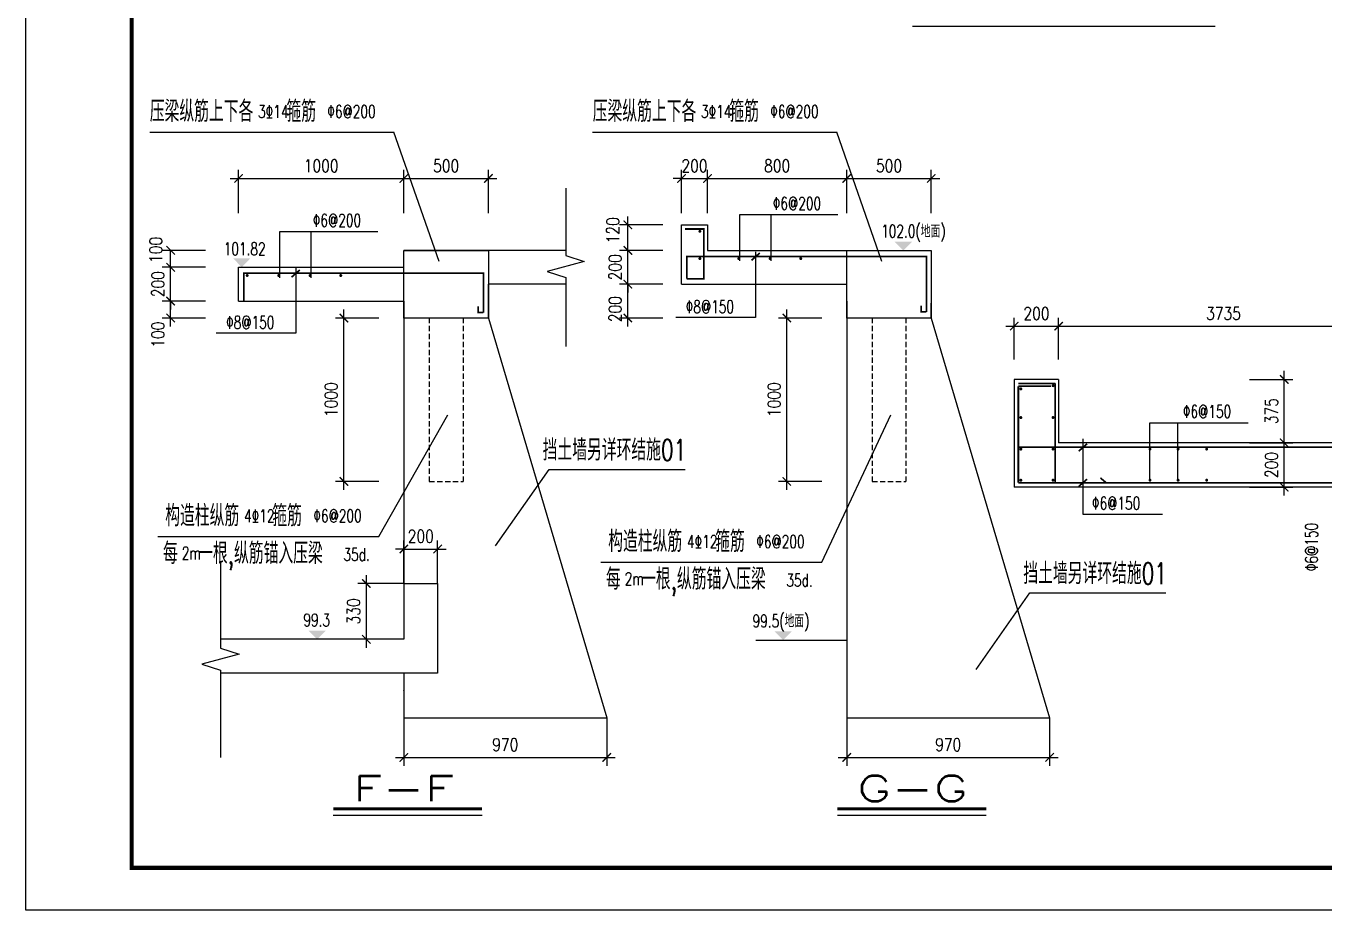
# Model space of a CAD drawing. Extents: x 0 to 180077, y 0 to 85122.
# Drawn here: x 0 to 30712, y 43082 to 63997 of the extents above; entities that cross this region are included whole.
import ezdxf

# ---------------------------------------------------------------- set-up
doc = ezdxf.new("R2010")
doc.units = 0
doc.header["$LTSCALE"] = 1000
doc.header["$MEASUREMENT"] = 0
doc.linetypes.add('HIDDEN', pattern=[0.375, 0.25, -0.125])
for name, color, linetype in [('OTHER', 7, 'Continuous'), ('PUB_TEXT', 7, 'Continuous'), ('PUB_TITLE', 4, 'Continuous'), ('小品', 7, 'Continuous'), ('文字', 3, 'Continuous'), ('标高', 1, 'Continuous'), ('粗可见', 140, 'Continuous'), ('细可见', 14, 'Continuous')]:
    doc.layers.add(name, color=color, linetype=linetype)
doc.styles.add('_ST64F', font='txt.shx', dxfattribs={"width": 1.5, "bigfont": 'ST64F.shx'})
doc.styles.add('DIM_FONT', font='SIMPLEX.shx', dxfattribs={"width": 0.8})
doc.styles.add('QH1', font='txt1.shx', dxfattribs={"width": 0.7, "bigfont": 'HZTXT.shx'})
doc.dimstyles.new('DIM200', dxfattribs={"dimscale": 2, "dimtxt": 300, "dimasz": 200, "dimexe": 200, "dimexo": 0, "dimgap": 150, "dimtad": 1, "dimdec": 0, "dimzin": 0, "dimdsep": 46, "dimtxsty": 'DIM_FONT', "dimsah": 1, "dimcen": 0.09, "dimdle": 200, "dimclrt": 7, "dimadec": 0, "dimazin": 0, "dimtfac": 1, "dimtdec": 0, "dimtix": 1, "dimtmove": 2, "dimatfit": 3, "dimfxl": 1, "dimtolj": 1, "dimtzin": 0, "dimarcsym": 0})

# ---------------------------------------------------------------- blocks, each defined once
blk = doc.blocks.new('_ARCHTICK')
at = {"color": 0, "linetype": 'ByBlock'}
blk.add_lwpolyline([(-0.5, -0.5, 0.15, 0.15, 0), (0.5, 0.5, 0.15, 0.15, 0)], format="xyseb", dxfattribs=at)
blk = doc.blocks.new('*U168')
at = {"color": 0, "linetype": 'ByBlock'}
for p, q in [((102536069, 78584321), (102536069, 78586302)), ((102538169, 78584321), (102538169, 78586302)), ((102535669, 78585902), (102538569, 78585902))]:
    blk.add_line(p, q, dxfattribs=at)
at = {"color": 0, "linetype": 'ByBlock', "xscale": 400, "yscale": 400, "zscale": 400, "rotation": 180}
blk.add_blockref('_ARCHTICK', (102536069, 78585902), dxfattribs=at)
at = {"color": 0, "linetype": 'ByBlock', "xscale": 400, "yscale": 400, "zscale": 400}
blk.add_blockref('_ARCHTICK', (102538169, 78585902), dxfattribs=at)
at = {"color": 7, "linetype": 'ByBlock', "insert": (102537119, 78586502), "char_height": 600, "width": 0.000000001, "attachment_point": 5, "style": 'DIM_FONT'}
blk.add_mtext('\\A1;200', dxfattribs=at)
blk = doc.blocks.new('*U179')
at = {"color": 0, "linetype": 'ByBlock'}
for p, q in [((102538169, 78584321), (102538169, 78586302)), ((102553768, 78584321), (102553768, 78586302)), ((102537769, 78585902), (102554168, 78585902))]:
    blk.add_line(p, q, dxfattribs=at)
at = {"color": 0, "linetype": 'ByBlock', "xscale": 400, "yscale": 400, "zscale": 400, "rotation": 180}
blk.add_blockref('_ARCHTICK', (102538169, 78585902), dxfattribs=at)
at = {"color": 0, "linetype": 'ByBlock', "xscale": 400, "yscale": 400, "zscale": 400}
blk.add_blockref('_ARCHTICK', (102553768, 78585902), dxfattribs=at)
at = {"color": 7, "linetype": 'ByBlock', "insert": (102545969, 78586502), "char_height": 600, "width": 0.000000001, "attachment_point": 5, "style": 'DIM_FONT'}
blk.add_mtext('\\A1;3735', dxfattribs=at)
blk = doc.blocks.new('*U252')
at = {"color": 0, "linetype": 'ByBlock'}
for p, q in [((102561550, 78577881), (102561550, 78580781)), ((102559899, 78580381), (102561950, 78580381)), ((102559899, 78578281), (102561950, 78578281))]:
    blk.add_line(p, q, dxfattribs=at)
at = {"color": 0, "linetype": 'ByBlock', "xscale": 400, "yscale": 400, "zscale": 400}
for p, rotation in [((102561550, 78580381), 90), ((102561550, 78578281), 270)]:
    blk.add_blockref('_ARCHTICK', p, dxfattribs=dict(at, rotation=rotation))
at = {"color": 7, "linetype": 'ByBlock', "insert": (102560950, 78579331), "char_height": 600, "width": 0.000000001, "attachment_point": 5, "rotation": 90, "style": 'DIM_FONT'}
blk.add_mtext('\\A1;200', dxfattribs=at)
blk = doc.blocks.new('*U256')
at = {"color": 0, "linetype": 'ByBlock'}
for p, q in [((102561550, 78579981), (102561550, 78583781)), ((102559899, 78583381), (102561950, 78583381)), ((102559899, 78580381), (102561950, 78580381))]:
    blk.add_line(p, q, dxfattribs=at)
at = {"color": 0, "linetype": 'ByBlock', "xscale": 400, "yscale": 400, "zscale": 400}
for p, rotation in [((102561550, 78583381), 90), ((102561550, 78580381), 270)]:
    blk.add_blockref('_ARCHTICK', p, dxfattribs=dict(at, rotation=rotation))
at = {"color": 7, "linetype": 'ByBlock', "insert": (102560950, 78581881), "char_height": 600, "width": 0.000000001, "attachment_point": 5, "rotation": 90, "style": 'DIM_FONT'}
blk.add_mtext('\\A1;375', dxfattribs=at)
blk = doc.blocks.new('*U286')
at = {"color": 0, "linetype": 'ByBlock'}
for p, q in [((102492759, 78589486), (102490708, 78589486)), ((102491108, 78588286), (102491108, 78589486)), ((102492759, 78588686), (102490708, 78588686))]:
    blk.add_line(p, q, dxfattribs=at)
at = {"color": 0, "linetype": 'ByBlock', "xscale": 400, "yscale": 400, "zscale": 400}
for p, rotation in [((102491108, 78589486), 90), ((102491108, 78588686), 270)]:
    blk.add_blockref('_ARCHTICK', p, dxfattribs=dict(at, rotation=rotation))
at = {"color": 7, "linetype": 'ByBlock', "insert": (102490408, 78589507), "char_height": 600, "width": 0.000000001, "attachment_point": 5, "rotation": 90, "style": 'DIM_FONT'}
blk.add_mtext('\\A1;100', dxfattribs=at)
blk = doc.blocks.new('*U287')
at = {"color": 0, "linetype": 'ByBlock'}
for p, q in [((102492759, 78588686), (102490708, 78588686)), ((102491108, 78588686), (102491108, 78589086)), ((102491108, 78587086), (102491108, 78588686)), ((102492759, 78587086), (102490708, 78587086)), ((102491108, 78587086), (102491108, 78586686))]:
    blk.add_line(p, q, dxfattribs=at)
at = {"color": 0, "linetype": 'ByBlock', "xscale": 400, "yscale": 400, "zscale": 400}
for p, rotation in [((102491108, 78588686), 270), ((102491108, 78587086), 90)]:
    blk.add_blockref('_ARCHTICK', p, dxfattribs=dict(at, rotation=rotation))
at = {"color": 7, "linetype": 'ByBlock', "insert": (102490508, 78587886), "char_height": 600, "width": 0.000000001, "attachment_point": 5, "rotation": 90, "style": 'DIM_FONT'}
blk.add_mtext('\\A1;200', dxfattribs=at)
blk = doc.blocks.new('*U288')
at = {"color": 0, "linetype": 'ByBlock'}
for p, q in [((102492759, 78587086), (102490708, 78587086)), ((102491108, 78585886), (102491108, 78587086)), ((102492759, 78586286), (102490708, 78586286))]:
    blk.add_line(p, q, dxfattribs=at)
at = {"color": 0, "linetype": 'ByBlock', "xscale": 400, "yscale": 400, "zscale": 400}
for p, rotation in [((102491108, 78587086), 90), ((102491108, 78586286), 270)]:
    blk.add_blockref('_ARCHTICK', p, dxfattribs=dict(at, rotation=rotation))
at = {"color": 7, "linetype": 'ByBlock', "insert": (102490508, 78585499), "char_height": 600, "width": 0.000000001, "attachment_point": 5, "rotation": 90, "style": 'DIM_FONT'}
blk.add_mtext('\\A1;100', dxfattribs=at)
blk = doc.blocks.new('*U292')
at = {"color": 0, "linetype": 'ByBlock'}
for p, q in [((102493924, 78592891), (102502544, 78592891)), ((102494324, 78591240), (102494324, 78593291)), ((102502144, 78591240), (102502144, 78593291))]:
    blk.add_line(p, q, dxfattribs=at)
at = {"color": 0, "linetype": 'ByBlock', "xscale": 400, "yscale": 400, "zscale": 400, "rotation": 180}
blk.add_blockref('_ARCHTICK', (102494324, 78592891), dxfattribs=at)
at = {"color": 0, "linetype": 'ByBlock', "xscale": 400, "yscale": 400, "zscale": 400}
blk.add_blockref('_ARCHTICK', (102502144, 78592891), dxfattribs=at)
at = {"color": 7, "linetype": 'ByBlock', "insert": (102498234, 78593491), "char_height": 600, "width": 0.000000001, "attachment_point": 5, "style": 'DIM_FONT'}
blk.add_mtext('\\A1;1000', dxfattribs=at)
blk = doc.blocks.new('*U293')
at = {"color": 0, "linetype": 'ByBlock'}
for p, q in [((102501744, 78592891), (102506544, 78592891)), ((102502144, 78591240), (102502144, 78593291)), ((102506144, 78591240), (102506144, 78593291))]:
    blk.add_line(p, q, dxfattribs=at)
at = {"color": 0, "linetype": 'ByBlock', "xscale": 400, "yscale": 400, "zscale": 400, "rotation": 180}
blk.add_blockref('_ARCHTICK', (102502144, 78592891), dxfattribs=at)
at = {"color": 0, "linetype": 'ByBlock', "xscale": 400, "yscale": 400, "zscale": 400}
blk.add_blockref('_ARCHTICK', (102506144, 78592891), dxfattribs=at)
at = {"color": 7, "linetype": 'ByBlock', "insert": (102504144, 78593491), "char_height": 600, "width": 0.000000001, "attachment_point": 5, "style": 'DIM_FONT'}
blk.add_mtext('\\A1;500', dxfattribs=at)
blk = doc.blocks.new('*U294')
at = {"color": 0, "linetype": 'ByBlock'}
for p, q in [((102500957, 78586286), (102498906, 78586286)), ((102499306, 78578156), (102499306, 78586686)), ((102500957, 78578556), (102498906, 78578556))]:
    blk.add_line(p, q, dxfattribs=at)
at = {"color": 0, "linetype": 'ByBlock', "xscale": 400, "yscale": 400, "zscale": 400}
for p, rotation in [((102499306, 78586286), 90), ((102499306, 78578556), 270)]:
    blk.add_blockref('_ARCHTICK', p, dxfattribs=dict(at, rotation=rotation))
at = {"color": 7, "linetype": 'ByBlock', "insert": (102498706, 78582421), "char_height": 600, "width": 0.000000001, "attachment_point": 5, "rotation": 90, "style": 'DIM_FONT'}
blk.add_mtext('\\A1;1000', dxfattribs=at)
blk = doc.blocks.new('*U295')
at = {"color": 0, "linetype": 'ByBlock'}
for p, q in [((102514558, 78589086), (102514558, 78591095)), ((102516209, 78590695), (102514158, 78590695)), ((102516209, 78589486), (102514158, 78589486))]:
    blk.add_line(p, q, dxfattribs=at)
at = {"color": 0, "linetype": 'ByBlock', "xscale": 400, "yscale": 400, "zscale": 400}
for p, rotation in [((102514558, 78590695), 90), ((102514558, 78589486), 270)]:
    blk.add_blockref('_ARCHTICK', p, dxfattribs=dict(at, rotation=rotation))
at = {"color": 7, "linetype": 'ByBlock', "insert": (102513852, 78590437), "char_height": 600, "width": 0.000000001, "attachment_point": 5, "rotation": 90, "style": 'DIM_FONT'}
blk.add_mtext('\\A1;120', dxfattribs=at)
blk = doc.blocks.new('*U296')
at = {"color": 0, "linetype": 'ByBlock'}
for p, q in [((102514558, 78589486), (102514558, 78589886)), ((102516209, 78589486), (102514158, 78589486)), ((102514558, 78587886), (102514558, 78589486)), ((102516209, 78587886), (102514158, 78587886)), ((102514558, 78587886), (102514558, 78587486))]:
    blk.add_line(p, q, dxfattribs=at)
at = {"color": 0, "linetype": 'ByBlock', "xscale": 400, "yscale": 400, "zscale": 400}
for p, rotation in [((102514558, 78589486), 270), ((102514558, 78587886), 90)]:
    blk.add_blockref('_ARCHTICK', p, dxfattribs=dict(at, rotation=rotation))
at = {"color": 7, "linetype": 'ByBlock', "insert": (102513958, 78588686), "char_height": 600, "width": 0.000000001, "attachment_point": 5, "rotation": 90, "style": 'DIM_FONT'}
blk.add_mtext('\\A1;200', dxfattribs=at)
blk = doc.blocks.new('*U297')
at = {"color": 0, "linetype": 'ByBlock'}
for p, q in [((102514558, 78585886), (102514558, 78588286)), ((102516209, 78587886), (102514158, 78587886)), ((102516209, 78586286), (102514158, 78586286))]:
    blk.add_line(p, q, dxfattribs=at)
at = {"color": 0, "linetype": 'ByBlock', "xscale": 400, "yscale": 400, "zscale": 400}
for p, rotation in [((102514558, 78587886), 90), ((102514558, 78586286), 270)]:
    blk.add_blockref('_ARCHTICK', p, dxfattribs=dict(at, rotation=rotation))
at = {"color": 7, "linetype": 'ByBlock', "insert": (102513958, 78586708), "char_height": 600, "width": 0.000000001, "attachment_point": 5, "rotation": 90, "style": 'DIM_FONT'}
blk.add_mtext('\\A1;200', dxfattribs=at)
blk = doc.blocks.new('*U298')
at = {"color": 0, "linetype": 'ByBlock'}
for p, q in [((102517927, 78592891), (102525317, 78592891)), ((102518327, 78591240), (102518327, 78593291)), ((102524917, 78591240), (102524917, 78593291))]:
    blk.add_line(p, q, dxfattribs=at)
at = {"color": 0, "linetype": 'ByBlock', "xscale": 400, "yscale": 400, "zscale": 400, "rotation": 180}
blk.add_blockref('_ARCHTICK', (102518327, 78592891), dxfattribs=at)
at = {"color": 0, "linetype": 'ByBlock', "xscale": 400, "yscale": 400, "zscale": 400}
blk.add_blockref('_ARCHTICK', (102524917, 78592891), dxfattribs=at)
at = {"color": 7, "linetype": 'ByBlock', "insert": (102521622, 78593491), "char_height": 600, "width": 0.000000001, "attachment_point": 5, "style": 'DIM_FONT'}
blk.add_mtext('\\A1;800', dxfattribs=at)
blk = doc.blocks.new('*U299')
at = {"color": 0, "linetype": 'ByBlock'}
for p, q in [((102524517, 78592891), (102529317, 78592891)), ((102524917, 78591240), (102524917, 78593291)), ((102528917, 78591240), (102528917, 78593291))]:
    blk.add_line(p, q, dxfattribs=at)
at = {"color": 0, "linetype": 'ByBlock', "xscale": 400, "yscale": 400, "zscale": 400, "rotation": 180}
blk.add_blockref('_ARCHTICK', (102524917, 78592891), dxfattribs=at)
at = {"color": 0, "linetype": 'ByBlock', "xscale": 400, "yscale": 400, "zscale": 400}
blk.add_blockref('_ARCHTICK', (102528917, 78592891), dxfattribs=at)
at = {"color": 7, "linetype": 'ByBlock', "insert": (102526917, 78593491), "char_height": 600, "width": 0.000000001, "attachment_point": 5, "style": 'DIM_FONT'}
blk.add_mtext('\\A1;500', dxfattribs=at)
blk = doc.blocks.new('*U300')
at = {"color": 0, "linetype": 'ByBlock'}
for p, q in [((102523730, 78586286), (102521679, 78586286)), ((102522079, 78578156), (102522079, 78586686)), ((102523730, 78578556), (102521679, 78578556))]:
    blk.add_line(p, q, dxfattribs=at)
at = {"color": 0, "linetype": 'ByBlock', "xscale": 400, "yscale": 400, "zscale": 400}
for p, rotation in [((102522079, 78586286), 90), ((102522079, 78578556), 270)]:
    blk.add_blockref('_ARCHTICK', p, dxfattribs=dict(at, rotation=rotation))
at = {"color": 7, "linetype": 'ByBlock', "insert": (102521479, 78582421), "char_height": 600, "width": 0.000000001, "attachment_point": 5, "rotation": 90, "style": 'DIM_FONT'}
blk.add_mtext('\\A1;1000', dxfattribs=at)
blk = doc.blocks.new('*U303')
at = {"color": 0, "linetype": 'ByBlock'}
for p, q in [((102517097, 78592891), (102516697, 78592891)), ((102517097, 78591240), (102517097, 78593291)), ((102517097, 78592891), (102518327, 78592891)), ((102518327, 78591240), (102518327, 78593291)), ((102518327, 78592891), (102518727, 78592891))]:
    blk.add_line(p, q, dxfattribs=at)
at = {"color": 0, "linetype": 'ByBlock', "xscale": 400, "yscale": 400, "zscale": 400}
blk.add_blockref('_ARCHTICK', (102517097, 78592891), dxfattribs=at)
at = {"color": 0, "linetype": 'ByBlock', "xscale": 400, "yscale": 400, "zscale": 400, "rotation": 180}
blk.add_blockref('_ARCHTICK', (102518327, 78592891), dxfattribs=at)
at = {"color": 7, "linetype": 'ByBlock', "insert": (102517712, 78593491), "char_height": 600, "width": 0.000000001, "attachment_point": 5, "style": 'DIM_FONT'}
blk.add_mtext('\\A1;200', dxfattribs=at)
blk = doc.blocks.new('*U305')
at = {"color": 0, "linetype": 'ByBlock'}
for p, q in [((102502144, 78567365), (102502144, 78565096)), ((102511744, 78567365), (102511744, 78565096)), ((102501744, 78565496), (102512144, 78565496))]:
    blk.add_line(p, q, dxfattribs=at)
at = {"color": 0, "linetype": 'ByBlock', "xscale": 400, "yscale": 400, "zscale": 400, "rotation": 180}
blk.add_blockref('_ARCHTICK', (102502144, 78565496), dxfattribs=at)
at = {"color": 0, "linetype": 'ByBlock', "xscale": 400, "yscale": 400, "zscale": 400}
blk.add_blockref('_ARCHTICK', (102511744, 78565496), dxfattribs=at)
at = {"color": 7, "linetype": 'ByBlock', "insert": (102506944, 78566096), "char_height": 600, "width": 0.000000001, "attachment_point": 5, "style": 'DIM_FONT'}
blk.add_mtext('\\A1;970', dxfattribs=at)
blk = doc.blocks.new('*U306')
at = {"color": 0, "linetype": 'ByBlock'}
for p, q in [((102524917, 78567365), (102524917, 78565096)), ((102534517, 78567365), (102534517, 78565096)), ((102524517, 78565496), (102534917, 78565496))]:
    blk.add_line(p, q, dxfattribs=at)
at = {"color": 0, "linetype": 'ByBlock', "xscale": 400, "yscale": 400, "zscale": 400, "rotation": 180}
blk.add_blockref('_ARCHTICK', (102524917, 78565496), dxfattribs=at)
at = {"color": 0, "linetype": 'ByBlock', "xscale": 400, "yscale": 400, "zscale": 400}
blk.add_blockref('_ARCHTICK', (102534517, 78565496), dxfattribs=at)
at = {"color": 7, "linetype": 'ByBlock', "insert": (102529717, 78566096), "char_height": 600, "width": 0.000000001, "attachment_point": 5, "style": 'DIM_FONT'}
blk.add_mtext('\\A1;970', dxfattribs=at)
blk = doc.blocks.new('*U307')
at = {"color": 0, "linetype": 'ByBlock'}
for p, q in [((102502144, 78573725), (102502144, 78575757)), ((102503744, 78573725), (102503744, 78575757)), ((102502144, 78575357), (102501744, 78575357)), ((102502144, 78575357), (102503744, 78575357)), ((102503744, 78575357), (102504144, 78575357))]:
    blk.add_line(p, q, dxfattribs=at)
at = {"color": 0, "linetype": 'ByBlock', "xscale": 400, "yscale": 400, "zscale": 400}
blk.add_blockref('_ARCHTICK', (102502144, 78575357), dxfattribs=at)
at = {"color": 0, "linetype": 'ByBlock', "xscale": 400, "yscale": 400, "zscale": 400, "rotation": 180}
blk.add_blockref('_ARCHTICK', (102503744, 78575357), dxfattribs=at)
at = {"color": 7, "linetype": 'ByBlock', "insert": (102502944, 78575957), "char_height": 600, "width": 0.000000001, "attachment_point": 5, "style": 'DIM_FONT'}
blk.add_mtext('\\A1;200', dxfattribs=at)
blk = doc.blocks.new('*U308')
at = {"color": 0, "linetype": 'ByBlock'}
for p, q in [((102500367, 78574125), (102500367, 78570685)), ((102502144, 78573725), (102499967, 78573725)), ((102502144, 78571085), (102499967, 78571085))]:
    blk.add_line(p, q, dxfattribs=at)
at = {"color": 0, "linetype": 'ByBlock', "xscale": 400, "yscale": 400, "zscale": 400}
for p, rotation in [((102500367, 78573725), 90), ((102500367, 78571085), 270)]:
    blk.add_blockref('_ARCHTICK', p, dxfattribs=dict(at, rotation=rotation))
at = {"color": 7, "linetype": 'ByBlock', "insert": (102499767, 78572405), "char_height": 600, "width": 0.000000001, "attachment_point": 5, "rotation": 90, "style": 'DIM_FONT'}
blk.add_mtext('\\A1;330', dxfattribs=at)
blk = doc.blocks.new('A$C16E23DB0')
at = {"layer": 'OTHER'}
for p, q in [((19694.2, 29668), (19694.2, 26477.7)), ((19694.2, 26477.7), (20574.2, 26197.7)), ((20574.2, 26197.7), (18814.2, 25717.7)), ((18814.2, 25717.7), (19694.2, 25437.7)), ((19694.2, 25437.7), (19694.2, 22172.7)), ((3356.8, 12022.7), (3356.8, 7894.8)), ((4236.8, 7614.8), (2476.8, 7134.8)), ((3356.8, 7894.8), (4236.8, 7614.8)), ((2476.8, 7134.8), (3356.8, 6854.8)), ((3356.8, 6854.8), (3356.8, 2726.9))]:
    blk.add_line(p, q, dxfattribs=at)
at = {"layer": 'PUB_TEXT'}
for points in [[(36102.2, 37327.6), (50425.5, 37327.6)], [(8697.9, 0), (15735.1, 0)], [(32553.4, 0), (39590.7, 0)]]:
    blk.add_lwpolyline(points, dxfattribs=at)
for points in [[(8697.9, 300, 140, 140, 0), (15735.1, 300, 140, 140, 0)], [(32553.4, 300, 140, 140, 0), (39590.7, 300, 140, 140, 0)]]:
    blk.add_lwpolyline(points, format="xyseb", dxfattribs=at)
at = {"layer": '小品'}
for p, q in [((11.4, 32311.2), (11562.5, 32311.2)), ((13699.3, 26193.9), (11562.5, 32311.2)), ((20970, 32311.2), (32521.1, 32311.2)), ((34657.9, 26193.9), (32521.1, 32311.2)), ((27937.8, 26226.8), (27937.8, 28412.9)), ((27937.8, 28412.9), (32576.3, 28412.9)), ((29412, 26226.8), (29412, 28412.9)), ((6171.5, 25426.8), (6171.5, 27612.9)), ((6171.5, 27612.9), (10809.9, 27612.9)), ((7645.7, 25426.8), (7645.7, 27612.9)), ((28669.9, 26657), (28669.9, 23542.7)), ((6922.2, 25914.1), (6922.2, 22799.8)), ((28669.9, 23542.7), (24910, 23542.7)), ((6922.2, 22799.8), (3162.3, 22799.8)), ((10856.7, 13180.2), (14124.6, 18943.8)), ((31815.3, 11963), (35083.2, 18943.8)), ((47342.6, 15881.9), (47342.6, 18568.1)), ((47342.6, 18568.1), (51981.1, 18568.1)), ((48654.5, 15881.9), (48654.5, 18568.1)), ((44171.7, 17808), (44171.7, 14241.7)), ((16374.7, 12738.2), (18915.8, 16355.7)), ((18915.8, 16355.7), (25340.1, 16355.7)), ((44171.7, 14241.7), (47931.6, 14241.7)), ((400, 13180.2), (10856.7, 13180.2)), ((21358.6, 11963), (31815.3, 11963)), ((39121, 6895), (41662.1, 10512.5)), ((41662.1, 10512.5), (48086.4, 10512.5))]:
    blk.add_line(p, q, dxfattribs=at)
at = {"layer": '小品', "linetype": 'HIDDEN'}
for p, q in [((13235.4, 23520.4), (13235.4, 15791.1)), ((14835.4, 23520.4), (14835.4, 15791.1)), ((34193.9, 23520.4), (34193.9, 15791.1)), ((35793.9, 23520.4), (35793.9, 15791.1)), ((13235.4, 15791.1), (14835.4, 15791.1)), ((34193.9, 15791.1), (35793.9, 15791.1))]:
    blk.add_line(p, q, dxfattribs=at)
at = {"layer": '小品'}
for points in [[(25419.6, 25378.1, 80, 80, 0), (26227.4, 25378.1, 80, 80, 0), (26227.4, 27732.8, 80, 80, 0), (25336.1, 27732.8, 80, 80, 0)], [(25419.6, 25378.1, 80, 80, 0), (25419.6, 26437.1, 80, 80, 0), (36760.6, 26437.1, 80, 80, 0), (36760.6, 23806.1, 80, 80, 0)], [(28487.4, 26252.2, 80, 80, 0), (28878.1, 26595.7, 80, 80, 0)], [(6721.1, 25452.2, 80, 80, 0), (7111.8, 25795.7, 80, 80, 0)], [(4461, 24320.8, 80, 80, 0), (4461, 25637.1, 80, 80, 0), (15802, 25637.1, 80, 80, 0), (15802, 23778.2, 80, 80, 0)], [(15802, 23778.2, 80, 80, 0), (15550.2, 23778.2, 80, 80, 0), (15550.2, 24071.1, 80, 80, 0)], [(36760.6, 23806.1, 80, 80, 0), (36508.8, 23806.1, 80, 80, 0), (36508.8, 24099, 80, 80, 0)], [(41112, 20426.1, 80, 80, 0), (42861.4, 20426.1, 80, 80, 0)], [(41112, 20290.4, 80, 80, 0), (41112, 15727.6, 80, 80, 0)], [(41112, 20290.4, 80, 80, 0), (42650.7, 20290.4, 80, 80, 0)], [(42861.4, 20426.1, 80, 80, 0), (42861.4, 15727.6, 80, 80, 0)], [(41112, 17415.3, 80, 80, 0), (63228.4, 17415.3, 80, 80, 0)], [(43970.5, 17221.7, 80, 80, 0), (44361.3, 17565.3, 80, 80, 0)], [(44995.4, 15955.6, 80, 80, 0), (45267.1, 15727.6, 80, 80, 0)], [(41112, 15727.6, 80, 80, 0), (63228.4, 15727.6, 80, 80, 0)], [(43970.5, 15550.7, 80, 80, 0), (44361.3, 15894.3, 80, 80, 0)]]:
    blk.add_lwpolyline(points, format="xyseb", dxfattribs=at)
for points in [[(26009.7, 27622.7, 70, 70, 1), (26079.7, 27622.7, 70, 70, 1)], [(26009.7, 26331.9, 70, 70, 1), (26079.7, 26331.9, 70, 70, 1)], [(27848.4, 26331.9, 70, 70, 1), (27918.4, 26331.9, 70, 70, 1)], [(29332.3, 26331.9, 70, 70, 1), (29402.3, 26331.9, 70, 70, 1)], [(30781.4, 26331.9, 70, 70, 1), (30851.4, 26331.9, 70, 70, 1)], [(4586.6, 25531.9, 70, 70, 1), (4656.6, 25531.9, 70, 70, 1)], [(6082, 25531.9, 70, 70, 1), (6152, 25531.9, 70, 70, 1)], [(7565.9, 25531.9, 70, 70, 1), (7635.9, 25531.9, 70, 70, 1)], [(9015.1, 25531.9, 70, 70, 1), (9085.1, 25531.9, 70, 70, 1)], [(42720.4, 20318.6, 70, 70, 1), (42790.4, 20318.6, 70, 70, 1)], [(41196.8, 20167.6, 70, 70, 1), (41266.8, 20167.6, 70, 70, 1)], [(41196.8, 18812.2, 70, 70, 1), (41266.8, 18812.2, 70, 70, 1)], [(42717.7, 18812.2, 70, 70, 1), (42787.7, 18812.2, 70, 70, 1)], [(41196.8, 17318.4, 70, 70, 1), (41266.8, 17318.4, 70, 70, 1)], [(42717.7, 17318.4, 70, 70, 1), (42787.7, 17318.4, 70, 70, 1)], [(47307.6, 17318.4, 70, 70, 1), (47377.6, 17318.4, 70, 70, 1)], [(48636.3, 17318.4, 70, 70, 1), (48706.3, 17318.4, 70, 70, 1)], [(49989.1, 17318.4, 70, 70, 1), (50059.1, 17318.4, 70, 70, 1)], [(41196.8, 15846.9, 70, 70, 1), (41266.8, 15846.9, 70, 70, 1)], [(42717.7, 15846.9, 70, 70, 1), (42787.7, 15846.9, 70, 70, 1)], [(47307.6, 15846.9, 70, 70, 1), (47377.6, 15846.9, 70, 70, 1)], [(48636.3, 15846.9, 70, 70, 1), (48706.3, 15846.9, 70, 70, 1)], [(49989.1, 15846.9, 70, 70, 1), (50059.1, 15846.9, 70, 70, 1)]]:
    blk.add_lwpolyline(points, format="xyseb", close=True, dxfattribs=at)
at = {"layer": '标高'}
for points in [[(35257.4, 27132.3), (35668.9, 26720.8), (36080.3, 27132.3)], [(3953.9, 26352.3), (4365.4, 25920.8), (4776.8, 26352.3)], [(7520.7, 8730.6), (7932.1, 8319.2), (8343.6, 8730.6)], [(29573.8, 8692.2), (29985.2, 8280.8), (30396.7, 8692.2)]]:
    blk.add_solid(points, dxfattribs=at)
at = {"layer": '粗可见', "color": 140}
for p, q in [((25173.9, 26720.8), (25173.9, 27930.1)), ((25173.9, 27930.1), (26403.9, 27930.1)), ((26403.9, 27930.1), (26403.9, 26720.8)), ((19694.2, 26720.8), (12035.4, 26720.8)), ((12035.4, 25920.8), (12035.4, 26720.8)), ((25173.9, 25120.8), (25173.9, 26720.8)), ((26403.9, 26720.8), (32993.9, 26720.8)), ((32993.9, 25920.8), (32993.9, 26720.8)), ((4215.4, 25920.8), (12035.4, 25920.8)), ((4215.4, 24320.8), (4215.4, 25920.8)), ((16035.4, 23520.4), (16035.4, 25120.8)), ((19694.2, 25120.8), (16035.4, 25120.8)), ((25173.9, 25120.8), (32993.9, 25120.8)), ((4215.4, 24320.8), (12035.4, 24320.8)), ((12035.4, 24320.8), (12035.4, 8319.2)), ((32993.9, 24320.8), (32993.9, 4599.2)), ((36993.9, 23520.4), (36993.9, 24220.1)), ((16035.4, 23520.4), (21635.4, 4599.2)), ((36993.9, 23520.4), (42593.9, 4599.2)), ((40920.7, 20615.8), (40920.7, 15515.8)), ((43020.7, 20615.8), (40920.7, 20615.8)), ((43020.7, 20615.8), (43020.7, 17615.8)), ((58619.6, 17615.8), (43020.7, 17615.8)), ((56519.6, 15515.8), (40920.7, 15515.8)), ((12035.4, 10959.2), (13635.4, 10959.2)), ((13635.4, 10959.2), (13635.4, 6719.2)), ((12035.4, 8319.2), (3356.8, 8319.2)), ((7692.1, 8319.2), (7532.1, 8319.2)), ((28686.6, 8280.8), (32993.9, 8280.8)), ((13635.4, 6719.2), (3356.8, 6719.2)), ((12035.4, 6719.2), (12035.4, 4599.2)), ((12035.4, 4599.2), (21635.4, 4599.2)), ((32993.9, 4599.2), (42593.9, 4599.2))]:
    blk.add_line(p, q, dxfattribs=at)
for points in [[(12035.4, 23520.4), (12035.4, 26720.8), (16035.4, 26720.8), (16035.4, 23520.4), (12035.4, 23520.4)], [(32993.9, 23520.4), (32993.9, 26720.8), (36993.9, 26720.8), (36993.9, 23520.4), (32993.9, 23520.4)]]:
    blk.add_lwpolyline(points, dxfattribs=at)
at = {"layer": '细可见'}
blk.add_line((12005.1, 5919.2), (12035.4, 5888.9), dxfattribs=at)
at = {"layer": 'PUB_TEXT', "style": '_ST64F', "width": 1.5}
for s, p in [('F-F', (9627.2, 663.2)), ('G-G', (33482.8, 663.2))]:
    blk.add_text(s, height=1200, dxfattribs=at).set_placement(p)
at = {"layer": '小品', "style": 'QH1', "width": 0.7}
for s, p in [('%%1306@200', (29493.4, 28642.3)), ('%%1306@200', (7727.1, 27842.3)), ('%%1308@150', (25371.4, 23756.9)), ('%%1308@150', (3623.7, 23014.1)), ('%%1306@150', (48898.2, 18797.5)), ('%%1306@150', (44597.3, 14456))]:
    blk.add_text(s, height=600, dxfattribs=at).set_placement(p)
blk.add_text('%%1306@150', height=600, rotation=90, dxfattribs=at).set_placement((55286.1, 11540.9))
at = {"layer": '文字', "color": 7, "style": 'QH1', "width": 0.7}
for s, height, p in [('压梁纵筋上下各   箍筋   ', 1000, (14.8, 32799.4)), ('压梁纵筋上下各   箍筋   ', 1000, (20973.4, 32799.4)), ('3%%13114', 600, (5136.1, 32989.3)), ('%%1306@200', 600, (8414.4, 32989.3)), ('3%%13114', 600, (26094.7, 32989.3)), ('%%1306@200', 600, (29373, 32989.3)), ('102.0(地面)', 600, (34623.1, 27330.2)), ('101.82', 600, (3514.5, 26493.7)), (' 挡土墙另详环结施01', 1000, (18122.5, 16777.6)), ('构造柱纵筋   箍筋   ', 1000, (745.6, 13668.4)), ('4%%13112', 600, (4475.2, 13858.3)), ('%%1306@200', 600, (7753.4, 13858.3)), ('构造柱纵筋   箍筋   ', 1000, (21704.2, 12451.2)), ('每  一根,纵筋锚入压梁', 1000, (639.6, 11888.1)), ('4%%13112', 600, (25433.8, 12641.1)), ('%%1306@200', 600, (28712, 12641.1)), ('2m', 600, (1529.5, 12101.7)), ('35d.', 600, (9178.8, 12030.5)), ('每  一根,纵筋锚入压梁', 1000, (21598.1, 10670.9)), (' 挡土墙另详环结施01', 1000, (40868.8, 10934.4)), ('2m', 600, (22488.1, 10884.5)), ('35d.', 600, (30137.4, 10813.3)), ('99.3', 600, (7284, 8931.4)), ('99.5(地面)', 600, (28537.7, 8886.4))]:
    blk.add_text(s, height=height, dxfattribs=at).set_placement(p)
at = {"layer": '小品'}
for base, p1, p2, angle, text, picture, middle, set_off in [((12035.4, 30125.6), (4215.4, 28474.9), (12035.4, 28474.9), 180, '1000', '*U292', (8125.4, 30725.6), (-102490108.4, -78562765.4)), ((16035.4, 30125.6), (12035.4, 28474.9), (16035.4, 28474.9), 180, '500', '*U293', (14035.4, 30725.6), (-102490108.4, -78562765.4)), ((26403.9, 30125.6), (25173.9, 28474.9), (26403.9, 28474.9), 180, '200', '*U303', (25788.9, 30725.6), (-102491922.9, -78562765.4)), ((32993.9, 30125.6), (26403.9, 28474.9), (32993.9, 28474.9), 180, '800', '*U298', (29698.9, 30725.6), (-102491922.9, -78562765.4)), ((36993.9, 30125.6), (32993.9, 28474.9), (36993.9, 28474.9), 180, '500', '*U299', (34993.9, 30725.6), (-102491922.9, -78562765.4)), ((22635.2, 26720.8), (24285.9, 25120.8), (24285.9, 26720.8), 270, '200', '*U296', (22035.2, 25920.8), (-102491922.9, -78562765.4)), ((999.9, 25920.8), (2650.7, 24320.8), (2650.7, 25920.8), 270, '200', '*U287', (399.9, 25120.8), (-102490108.4, -78562765.4)), ((9198, 23520.4), (10848.7, 15791.1), (10848.7, 23520.4), 270, '1000', '*U294', (8598, 19655.8), (-102490108.4, -78562765.4)), ((30156.5, 23520.4), (31807.3, 15791.1), (31807.3, 23520.4), 270, '1000', '*U300', (29556.5, 19655.8), (-102491922.9, -78562765.4)), ((53695, 20615.8), (52044.3, 17615.8), (52044.3, 20615.8), 90, '375', '*U256', (53095, 19115.8), (-102507855.1, -78562765.4)), ((53695, 17615.8), (52044.3, 15515.8), (52044.3, 17615.8), 90, '200', '*U252', (53095, 16565.8), (-102507855.1, -78562765.4)), ((10258.9, 8319.2), (12035.4, 10959.2), (12035.4, 8319.2), 90, '330', '*U308', (9658.9, 9639.2), (-102490108.4, -78562765.4))]:
    dim = blk.add_linear_dim(base=base, p1=p1, p2=p2, angle=angle, text=text, dimstyle='DIM200', dxfattribs=at)
    dim.commit()
    dim.dimension.update_dxf_attribs({"geometry": picture, "text_midpoint": middle, "insert": set_off})
for base, p1, p2, text, picture, middle, set_off in [((22635.2, 27930.1), (24285.9, 26720.8), (24285.9, 27930.1), '120', '*U295', (21929, 27671.6), (-102491922.9, -78562765.4)), ((999.9, 26720.8), (2650.7, 25920.8), (2650.7, 26720.8), '100', '*U286', (300, 26741.8), (-102490108.4, -78562765.4)), ((22635.2, 25120.8), (24285.9, 23520.4), (24285.9, 25120.8), '200', '*U297', (22035.2, 23942.4), (-102491922.9, -78562765.4)), ((999.9, 24320.8), (2650.7, 23520.4), (2650.7, 24320.8), '100', '*U288', (399.9, 22733.2), (-102490108.4, -78562765.4))]:
    dim = blk.add_linear_dim(base=base, p1=p1, p2=p2, angle=270, text=text, dimstyle='DIM200', dxfattribs=at)
    dim.commit()
    dim.dimension.update_dxf_attribs({"geometry": picture, "text_midpoint": middle, "dimtype": 160, "insert": set_off})
for base, p1, p2, text, picture, middle, set_off in [((43020.7, 23136.8), (40920.7, 21555.9), (43020.7, 21555.9), '200', '*U168', (41970.7, 23736.8), (-102495148.7, -78562765.4)), ((58619.6, 23136.8), (43020.7, 21555.9), (58619.6, 21555.9), '3735', '*U179', (50820.2, 23736.8), (-102495148.7, -78562765.4)), ((13635.4, 12592.1), (12035.4, 10959.2), (13635.4, 10959.2), '200', '*U307', (12835.4, 13192.1), (-102490108.4, -78562765.4)), ((21635.4, 2730.5), (12035.4, 4599.2), (21635.4, 4599.2), '970', '*U305', (16835.4, 3330.5), (-102490108.4, -78562765.4)), ((42593.9, 2730.5), (32993.9, 4599.2), (42593.9, 4599.2), '970', '*U306', (37793.9, 3330.5), (-102491922.9, -78562765.4))]:
    dim = blk.add_linear_dim(base=base, p1=p1, p2=p2, text=text, dimstyle='DIM200', dxfattribs=at)
    dim.commit()
    dim.dimension.update_dxf_attribs({"geometry": picture, "text_midpoint": middle, "insert": set_off})

msp = doc.modelspace()

# ---------------------------------------------------------------- linework, layer by layer
at = {"layer": 'PUB_TITLE'}
msp.add_lwpolyline([(0, 43081.6), (0, 85081.6), (59400, 85081.6), (59400, 43081.6)], close=True, dxfattribs=at)
msp.add_lwpolyline([(2500, 44081.6, 100, 100, 0), (58400, 44081.6, 100, 100, 0), (58400, 84081.6, 100, 100, 0), (2500, 84081.6, 100, 100, 0)], format="xyseb", close=True, dxfattribs=at)

# ---------------------------------------------------------------- block references
at = {"layer": 'PUB_TEXT', "xscale": 0.5, "yscale": 0.5, "zscale": 0.5}
msp.add_blockref('A$C16E23DB0', (2922.8, 45327.1), dxfattribs=at)

doc.saveas('drawing.dxf')
